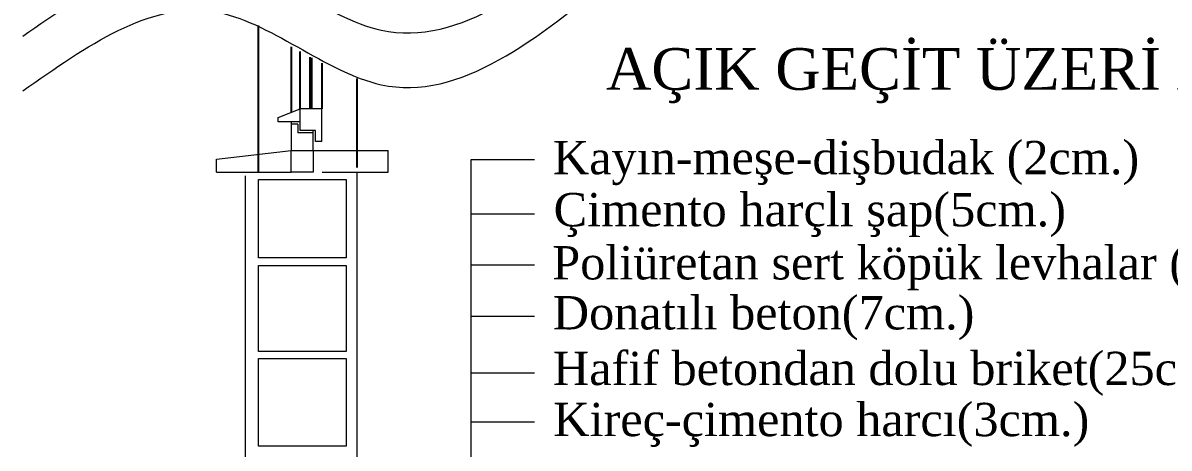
# Model space of a CAD drawing. Header units: millimetres. Extents: x -16104 to 67872, y -88009 to 12107.
# Drawn here: x 66599.2 to 66943.5, y -6895.4 to -6767.9 of the extents above; entities that cross this region are included whole.
import ezdxf

# ---------------------------------------------------------------- set-up
doc = ezdxf.new("R2010")
doc.units = ezdxf.units.MM
doc.layers.get('0').update_dxf_attribs({"color": 241})
for name, color, linetype, lineweight in [('DOĞRAMA', 2, 'Continuous', 5), ('doşeme', 5, 'Continuous', 18), ('kolon', 1, 'Continuous', 5), ('SIVA', 30, 'Continuous', 5)]:
    doc.layers.add(name, color=color, linetype=linetype, lineweight=lineweight)
doc.styles.add('ÖLÇÜ', font='times.ttf', dxfattribs={"height": 15})

msp = doc.modelspace()

# ---------------------------------------------------------------- linework, layer by layer
at = {"color": 0, "ltscale": 5}
for p, q in [((66669.97, -6812.51), (66669.97, -6768.72)), ((66682.46, -6793.64), (66682.46, -6776.52)), ((66685.49, -6793.64), (66685.49, -6778.14)), ((66686.01, -6793.64), (66686.01, -6778.41)), ((66689.04, -6779.96), (66689.04, -6793.64)), ((66699.66, -6811.32), (66699.66, -6784.54))]:
    msp.add_line(p, q, dxfattribs=at)
msp.add_lwpolyline([(66679.83, -6775.1), (66679.83, -6794.7)], dxfattribs=at)
at = {"layer": 'DOĞRAMA', "color": 3, "ltscale": 0.02}
for p, q in [((66675.89, -6796.27), (66682.46, -6793.64)), ((66689.04, -6793.64), (66682.46, -6793.64)), ((66682.46, -6800.22), (66682.46, -6793.64)), ((66689.04, -6803.51), (66689.04, -6793.64)), ((66675.89, -6797.59), (66675.89, -6796.27)), ((66682.46, -6797.59), (66675.89, -6797.59)), ((66679.83, -6798.25), (66679.83, -6806.14)), ((66681.8, -6798.25), (66679.83, -6798.25)), ((66681.8, -6798.25), (66681.8, -6800.88)), ((66687.07, -6800.22), (66682.46, -6800.22)), ((66687.07, -6803.51), (66687.07, -6800.22)), ((66686.41, -6800.88), (66681.8, -6800.88)), ((66686.41, -6806.14), (66686.41, -6800.88)), ((66689.04, -6803.51), (66687.07, -6803.51))]:
    msp.add_line(p, q, dxfattribs=at)
at = {"layer": 'DOĞRAMA', "ltscale": 0.02}
for p, q in [((66679.83, -6797.59), (66679.83, -6798.25)), ((66686.41, -6800.88), (66686.41, -6800.22))]:
    msp.add_line(p, q, dxfattribs=at)
at = {"layer": 'DOĞRAMA', "color": 3, "ltscale": 0.02}
msp.add_lwpolyline([(66679.83, -6806.14), (66686.41, -6806.14), (66686.41, -6812.71), (66679.83, -6812.71)], close=True, dxfattribs=at)
at = {"layer": 'DOĞRAMA', "ltscale": 0.02}
for points in [[(66599.2, -6771.88), (66656.42, -6748.07), (66706.81, -6770.05), (66777.36, -6737.08)], [(66599.2, -6788.27), (66656.42, -6764.46), (66706.81, -6786.44), (66777.36, -6753.47)]]:
    msp.add_spline(points, degree=3, dxfattribs=at)
at = {"layer": 'doşeme', "color": 4, "ltscale": 0.02}
for p, q in [((66657.38, -6808.77), (66679.83, -6806.14)), ((66682.5, -6806.14), (66708.9, -6806.14)), ((66708.9, -6812.71), (66708.9, -6806.14)), ((66657.38, -6812.71), (66657.38, -6808.77)), ((66657.38, -6812.71), (66679.83, -6812.71)), ((66689.07, -6812.71), (66708.9, -6812.71))]:
    msp.add_line(p, q, dxfattribs=at)
for points in [[(66669.97, -6814.88), (66696.27, -6814.88), (66696.27, -6838.37), (66669.97, -6838.37)], [(66669.97, -6840.66), (66696.27, -6840.66), (66696.27, -6866.44), (66669.97, -6866.44)], [(66669.97, -6868.61), (66696.27, -6868.61), (66696.27, -6894.85), (66669.97, -6894.85)]]:
    msp.add_lwpolyline(points, close=True, dxfattribs=at)
at = {"layer": 'kolon'}
for p, q in [((66733.74, -6809), (66733.74, -6981.8)), ((66752.93, -6809), (66733.74, -6809)), ((66752.93, -6825.26), (66733.74, -6825.26)), ((66752.93, -6840.6), (66733.74, -6840.6)), ((66752.93, -6855.94), (66733.74, -6855.94)), ((66752.93, -6872.95), (66733.74, -6872.95)), ((66752.93, -6887.7), (66733.74, -6887.7))]:
    msp.add_line(p, q, dxfattribs=at)
at = {"layer": 'SIVA', "ltscale": 0.02}
for p, q in [((66666.02, -6813.79), (66666.02, -6981.8)), ((66699.66, -6924.5), (66699.66, -6812.71))]:
    msp.add_line(p, q, dxfattribs=at)

# ---------------------------------------------------------------- texts
at = {"layer": 'kolon', "style": 'ÖLÇÜ'}
msp.add_text('AÇIK GEÇİT ÜZERİ ALAN', height=12.5, dxfattribs=at).set_placement((66774.37, -6787.97))
at = {"layer": 'kolon', "ltscale": 0.8, "style": 'ÖLÇÜ'}
for s, p in [('Kayın-meşe-dişbudak (2cm.)', (66758.42, -6813.3)), ('Çimento harçlı şap(5cm.)', (66758.64, -6828.92)), ('Poliüretan sert köpük levhalar (3cm.)', (66758.23, -6844.86)), ('Donatılı beton(7cm.)', (66758.39, -6859.86)), ('Hafif betondan dolu briket(25cm.)', (66758.43, -6876.55)), ('Kireç-çimento harcı(3cm.)', (66758.55, -6891.88))]:
    msp.add_text(s, height=10, dxfattribs=at).set_placement(p)

doc.saveas('drawing.dxf')
